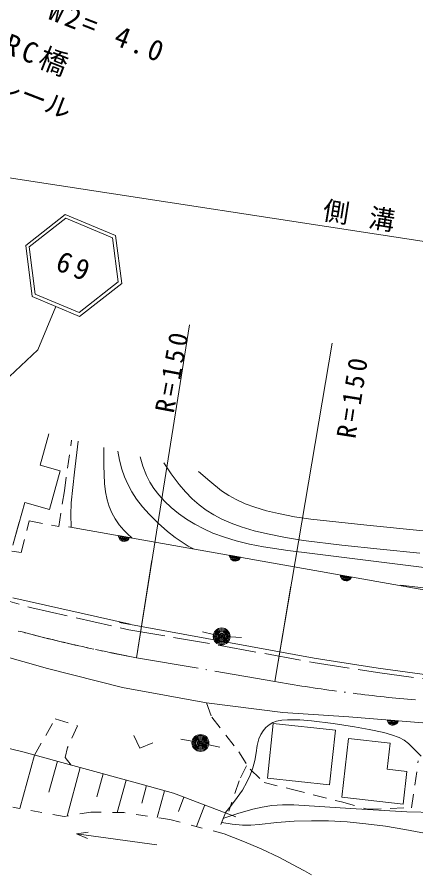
# Model space of a CAD drawing. Units: millimetres, scale not verified. Extents: x 40000 to 680000, y 20000 to 380000.
# Drawn here: x 402013 to 437177, y 238851 to 314481 of the extents above; entities that cross this region are included whole.
import ezdxf
from ezdxf.enums import TextEntityAlignment as Align

# ---------------------------------------------------------------- set-up
doc = ezdxf.new("R2010")
doc.units = ezdxf.units.MM
doc.header["$LTSCALE"] = 1000
for name, pattern in [('USER1', [7.000001, 5.508197, -0.688525, 0.114754, -0.688525]), ('USER2', [2, 1, -1]), ('USER3', [4, 3.2, -0.8]), ('USER4', [2, 1.2, -0.8])]:
    doc.linetypes.add(name, pattern=pattern)
for name, color, linetype, lineweight in [('S-BGD', 7, 'Continuous', 13), ('S-BGD-HTXT', 6, 'Continuous', 13), ('S-BMK-SRVR', 3, 'Continuous', 13)]:
    doc.layers.add(name, color=color, linetype=linetype, lineweight=lineweight)
doc.styles.add('ＭＳ ゴシック', font='')
doc.styles.get('ＭＳ ゴシック').set_extended_font_data('MS Gothic')

msp = doc.modelspace()

# ---------------------------------------------------------------- linework, layer by layer
at = {"layer": 'S-BGD'}
for p, q in [((402766, 294347), (406251, 297089)), ((406297, 296744), (403085, 294216)), ((410699, 295223), (406251, 297089)), ((410423, 295014), (406297, 296744)), ((410917, 291136), (410423, 295014)), ((410699, 295223), (411236, 291005)), ((403341, 289837), (402766, 294347)), ((403085, 294216), (403616, 290047)), ((407476, 288428), (410917, 291136)), ((411236, 291005), (407523, 288083)), ((403341, 289837), (407523, 288083)), ((403616, 290047), (407476, 288428)), ((405432, 288960), (403837, 285158)), ((385732, 268198), (403837, 285158)), ((404032, 274977), (404811, 277738)), ((407405, 277086), (407064, 274372)), ((409646, 276522), (409658, 274949)), ((410906, 276205), (411041, 275406)), ((411041, 275406), (411234, 274621)), ((412850, 275716), (413110, 274886)), ((405817, 274472), (404032, 274977)), ((409658, 274949), (409731, 273357)), ((411234, 274621), (411468, 273950)), ((413110, 274886), (413428, 274072)), ((414959, 275185), (415604, 274214)), ((404856, 271067), (405817, 274472)), ((407064, 274372), (406781, 271647)), ((411468, 273950), (411762, 273290)), ((413428, 274072), (413724, 273487)), ((415604, 274214), (416298, 273277)), ((418000, 274420), (418997, 273551)), ((409731, 273357), (409816, 272631)), ((411762, 273290), (412128, 272620)), ((413724, 273487), (414075, 272930)), ((416298, 273277), (416857, 272624)), ((418997, 273551), (420037, 272726)), ((409816, 272631), (409962, 271908)), ((412128, 272620), (412545, 271984)), ((414075, 272930), (414518, 272346)), ((414518, 272346), (415009, 271799)), ((416857, 272624), (417463, 272010)), ((420037, 272726), (420669, 272311)), ((420669, 272311), (421342, 271942)), ((401622, 267929), (402682, 271681)), ((402682, 271681), (404856, 271067)), ((406781, 271647), (406747, 270591)), ((409962, 271908), (410138, 271335)), ((412545, 271984), (413076, 271296)), ((415009, 271799), (415600, 271234)), ((417463, 272010), (418058, 271488)), ((421342, 271942), (422134, 271581)), ((422134, 271581), (422963, 271271)), ((410138, 271335), (410372, 270780)), ((410372, 270780), (410664, 270240)), ((413076, 271296), (413654, 270646)), ((415600, 271234), (416237, 270710)), ((418058, 271488), (418697, 271008)), ((418697, 271008), (419354, 270593)), ((422963, 271271), (423996, 270958)), ((423996, 270958), (425053, 270700)), ((406747, 270591), (406772, 269537)), ((410664, 270240), (411013, 269725)), ((413654, 270646), (414441, 269861)), ((416237, 270710), (416941, 270210)), ((416941, 270210), (417677, 269761)), ((419354, 270593), (420052, 270224)), ((420052, 270224), (420895, 269854)), ((425053, 270700), (426472, 270429)), ((426472, 270429), (427905, 270216)), ((427905, 270216), (432868, 269678)), ((401622, 267929), (402190, 269938)), ((406540, 269549), (445700, 262591)), ((406772, 269537), (406774, 269508)), ((411013, 269725), (411413, 269244)), ((414441, 269861), (415270, 269120)), ((417677, 269761), (418467, 269349)), ((418467, 269349), (419286, 268990)), ((420895, 269854), (421773, 269535)), ((421773, 269535), (422920, 269192)), ((432868, 269678), (437837, 269197)), ((410959, 268647), (410942, 268767)), ((410942, 268767), (411927, 268592)), ((411892, 268535), (410956, 268701)), ((411001, 268541), (410959, 268647)), ((410970, 268635), (411856, 268478)), ((411808, 268423), (410998, 268567)), ((411078, 268415), (411001, 268541)), ((411032, 268497), (411748, 268370)), ((411413, 269244), (411855, 268808)), ((411855, 268808), (412003, 268678)), ((411927, 268592), (411868, 268486)), ((412003, 268678), (412154, 268552)), ((415270, 269120), (415936, 268594)), ((415936, 268594), (416643, 268114)), ((419286, 268990), (420293, 268621)), ((420293, 268621), (421327, 268308)), ((422920, 269192), (424082, 268907)), ((424082, 268907), (425678, 268584)), ((425678, 268584), (427279, 268321)), ((411176, 268337), (411078, 268415)), ((411678, 268319), (411082, 268425)), ((411285, 268280), (411176, 268337)), ((411187, 268343), (411554, 268277)), ((411438, 268252), (411285, 268280)), ((411560, 268269), (411438, 268252)), ((411679, 268309), (411560, 268269)), ((411794, 268400), (411679, 268309)), ((411868, 268486), (411794, 268400)), ((416643, 268114), (417103, 267842)), ((417103, 267842), (417574, 267589)), ((421327, 268308), (422519, 268011)), ((422519, 268011), (423737, 267770)), ((423737, 267770), (425875, 267448)), ((427279, 268321), (430654, 267912)), ((430654, 267912), (434041, 267561)), ((420749, 266908), (420733, 267028)), ((420733, 267028), (421717, 266853)), ((425875, 267448), (428024, 267185)), ((428024, 267185), (432967, 266569)), ((434041, 267561), (437536, 267230)), ((413905, 266594), (412536, 257996)), ((421682, 266795), (420746, 266962)), ((420791, 266801), (420749, 266908)), ((420760, 266896), (421646, 266738)), ((421598, 266683), (420788, 266827)), ((420868, 266676), (420791, 266801)), ((420822, 266758), (421538, 266630)), ((420966, 266598), (420868, 266676)), ((421468, 266579), (420872, 266685)), ((421075, 266540), (420966, 266598)), ((420977, 266603), (421344, 266538)), ((421228, 266513), (421075, 266540)), ((421350, 266529), (421228, 266513)), ((421469, 266569), (421350, 266529)), ((421584, 266660), (421469, 266569)), ((421658, 266746), (421584, 266660)), ((421717, 266853), (421658, 266746)), ((432967, 266569), (437923, 265953)), ((430540, 265168), (430523, 265288)), ((430523, 265288), (431507, 265113)), ((431472, 265056), (430536, 265222)), ((430582, 265062), (430540, 265168)), ((430550, 265156), (431436, 264999)), ((431388, 264944), (430579, 265088)), ((430658, 264936), (430582, 265062)), ((430612, 265018), (431328, 264891)), ((430756, 264858), (430658, 264936)), ((431258, 264840), (430663, 264946)), ((430865, 264801), (430756, 264858)), ((430767, 264864), (431134, 264799)), ((431018, 264774), (430865, 264801)), ((431140, 264790), (431018, 264774)), ((431259, 264830), (431140, 264790)), ((431374, 264921), (431259, 264830)), ((431448, 265007), (431374, 264921)), ((431507, 265113), (431448, 265007)), ((426163, 264306), (424733, 255896)), ((435829, 264383), (439275, 264001)), ((401646, 263286), (411970, 260950)), ((386091, 262371), (404702, 257041)), ((411970, 260950), (411031, 261112)), ((411031, 261112), (428202, 257965)), ((419319, 260050), (418346, 260281)), ((419319, 260050), (418346, 260281)), ((420797, 259833), (421796, 259775)), ((420797, 259833), (421796, 259775)), ((428202, 257965), (433860, 257080)), ((404702, 257041), (411297, 255380)), ((433860, 257080), (438385, 256471)), ((411297, 255380), (418724, 254016)), ((418724, 254016), (425451, 253152)), ((425451, 253152), (431264, 252785)), ((431264, 252785), (439017, 252165)), ((423959, 251850), (423707, 251557)), ((424245, 252090), (423959, 251850)), ((424606, 252201), (424083, 247390)), ((424561, 252275), (424245, 252090)), ((424892, 252399), (424561, 252275)), ((430093, 251605), (424606, 252201)), ((425371, 252494), (424892, 252399)), ((425860, 252529), (425371, 252494)), ((426932, 252509), (425860, 252529)), ((427976, 252428), (426932, 252509)), ((429877, 252195), (427976, 252428)), ((431775, 251902), (429877, 252195)), ((433069, 251677), (431775, 251902)), ((434670, 252397), (434642, 252515)), ((434642, 252515), (435639, 252435)), ((435609, 252375), (434662, 252451)), ((434722, 252295), (434670, 252397)), ((434682, 252386), (435579, 252315)), ((435537, 252255), (434717, 252321)), ((434811, 252178), (434722, 252295)), ((434757, 252255), (435482, 252197)), ((434916, 252109), (434811, 252178)), ((435417, 252139), (434814, 252188)), ((435030, 252063), (434916, 252109)), ((434926, 252116), (435298, 252086)), ((435184, 252050), (435030, 252063)), ((435305, 252078), (435184, 252050)), ((435419, 252129), (435305, 252078)), ((435525, 252231), (435419, 252129)), ((435590, 252324), (435525, 252231)), ((435639, 252435), (435590, 252324)), ((394161, 251723), (402523, 249693)), ((412295, 251149), (412827, 250031)), ((423495, 251215), (423340, 250849)), ((423707, 251557), (423495, 251215)), ((429570, 246794), (430093, 251605)), ((434359, 251391), (433069, 251677)), ((435041, 251196), (434359, 251391)), ((435696, 250948), (435041, 251196)), ((412827, 250031), (413973, 250498)), ((417442, 250627), (416462, 250824)), ((423340, 250849), (423182, 250243)), ((431231, 250865), (430654, 245686)), ((434898, 250456), (431231, 250865)), ((434641, 248157), (434898, 250456)), ((436140, 250713), (435696, 250948)), ((436542, 250433), (436140, 250713)), ((437652, 249326), (436542, 250433)), ((402523, 249693), (412640, 246939)), ((418912, 250327), (419891, 250123)), ((423080, 249606), (422970, 248936)), ((423182, 250243), (423080, 249606)), ((403534, 249418), (402250, 244700)), ((405558, 248867), (404817, 246145)), ((422970, 248936), (422801, 248273)), ((407581, 248316), (406414, 244028)), ((422801, 248273), (422567, 247632)), ((436381, 247963), (434641, 248157)), ((409605, 247765), (409053, 245738)), ((422567, 247632), (422277, 247014)), ((424083, 247390), (429570, 246794)), ((436060, 245083), (436381, 247963)), ((411628, 247214), (410847, 244345)), ((412640, 246939), (415812, 246050)), ((413433, 246717), (413000, 245173)), ((422277, 247014), (421882, 246325)), ((415019, 246272), (414354, 243901)), ((415812, 246050), (421294, 243971)), ((421882, 246325), (421432, 245661)), ((416726, 245703), (416250, 244450)), ((421432, 245661), (420922, 244996)), ((430654, 245686), (436060, 245083)), ((418553, 245010), (417833, 243111)), ((420381, 244317), (419991, 243291)), ((420922, 244996), (420385, 244342)), ((421471, 244265), (422796, 244650)), ((422796, 244650), (423621, 244832)), ((423621, 244832), (424465, 244955)), ((424465, 244955), (425426, 245022)), ((425426, 245022), (426406, 245030)), ((426406, 245030), (431403, 244708)), ((431403, 244708), (436382, 244407)), ((436382, 244407), (439418, 244337)), ((420155, 243820), (421471, 244265)), ((424905, 243463), (426447, 243576)), ((426447, 243576), (427962, 243620)), ((427962, 243620), (429481, 243605)), ((429481, 243605), (431129, 243512)), ((420060, 243471), (420969, 243320)), ((420969, 243320), (421880, 243230)), ((421880, 243230), (422625, 243230)), ((422625, 243230), (423371, 243290)), ((423371, 243290), (424905, 243463)), ((431129, 243512), (432771, 243359)), ((432771, 243359), (434495, 243131)), ((434495, 243131), (436219, 242843)), ((436219, 242843), (438883, 242358)), ((407253, 242465), (408282, 242612)), ((414335, 241493), (407253, 242465)), ((408205, 242044), (407253, 242465)), ((420270, 242464), (421908, 241834)), ((421908, 241834), (423533, 241145)), ((423533, 241145), (425141, 240367)), ((425141, 240367), (426734, 239530)), ((426734, 239530), (427358, 239191)), ((427358, 239191), (427982, 238851))]:
    msp.add_line(p, q, dxfattribs=at)
at = {"layer": 'S-BGD', "linetype": 'USER4'}
for p, q in [((406181, 272727), (406804, 277178)), ((405688, 269560), (406181, 272727)), ((402358, 267264), (403078, 270067)), ((403078, 270067), (405688, 269560)), ((402358, 267264), (402984, 269700)), ((395609, 268365), (402358, 267264)), ((395609, 268365), (402358, 267264)), ((418724, 254016), (419175, 252749)), ((403534, 249418), (405369, 252616)), ((405369, 252616), (407335, 251991)), ((419175, 252749), (421562, 249688)), ((407335, 251991), (406454, 250078)), ((406454, 250078), (406248, 249192)), ((421562, 249688), (422557, 248160)), ((406248, 249192), (406773, 248528)), ((436782, 244774), (437392, 248906)), ((422227, 248476), (421590, 247148)), ((422557, 248160), (423790, 246986)), ((421590, 247148), (420674, 244474)), ((423790, 246986), (426193, 246401)), ((426193, 246401), (430623, 245278)), ((430623, 245278), (432907, 244639)), ((432907, 244639), (436782, 244774))]:
    msp.add_line(p, q, dxfattribs=at)
at = {"layer": 'S-BGD', "linetype": 'USER3'}
for p, q in [((395254, 264689), (403302, 262398)), ((403302, 262398), (411872, 260460)), ((411872, 260460), (419917, 259076)), ((419917, 259076), (428135, 257570)), ((428135, 257570), (433803, 256684)), ((433803, 256684), (438335, 256075))]:
    msp.add_line(p, q, dxfattribs=at)
at = {"layer": 'S-BGD', "linetype": 'USER1'}
msp.add_line((412536, 257996), (424733, 255896), dxfattribs=at)
at = {"layer": 'S-BGD', "linetype": 'USER2'}
for p, q in [((404199, 244353), (401641, 244809)), ((406157, 243984), (404199, 244353)), ((408512, 244389), (406157, 243984)), ((411422, 244334), (408512, 244389)), ((415487, 243734), (411422, 244334)), ((420270, 242464), (415487, 243734))]:
    msp.add_line(p, q, dxfattribs=at)
at = {"layer": 'S-BGD'}
for centre, radius in [((420049, 259877), 746), ((420049, 259877), 746), ((420049, 259877), 660), ((420049, 259877), 660), ((420049, 259877), 574), ((420049, 259877), 574), ((420049, 259877), 484), ((420049, 259877), 484), ((420049, 259877), 398), ((420049, 259877), 398), ((420049, 259877), 292), ((420049, 259877), 292), ((420049, 259877), 202), ((420049, 259877), 202), ((420049, 259877), 116), ((420049, 259877), 116), ((420049, 259877), 22.5), ((420049, 259877), 22.5), ((418178, 250480), 746), ((418178, 250480), 660), ((418178, 250480), 574), ((418178, 250480), 484), ((418178, 250480), 398), ((418178, 250480), 292), ((418178, 250480), 202), ((418178, 250480), 116), ((418178, 250480), 22.5)]:
    msp.add_circle(centre, radius, dxfattribs=at)
for centre, radius, start, end in [((439222, 400218), 144704, 255.35876, 255.40424), ((439222, 400218), 144704, 258.13043, 258.17584), ((450102, 401388), 147687, 262.51312, 262.55762)]:
    msp.add_arc(centre, radius, start, end, dxfattribs=at)
at = {"layer": 'S-BGD-HTXT'}
for p, q in [((400921, 300374), (480947, 288084)), ((417211, 287356), (412536, 257996)), ((429804, 285736), (424733, 255896))]:
    msp.add_line(p, q, dxfattribs=at)
at = {"layer": 'S-BMK-SRVR', "linetype": 'USER1'}
msp.add_line((412536, 257996), (424733, 255896), dxfattribs=at)
at = {"layer": 'S-BMK-SRVR'}
for centre, radius, start, end in [((439222, 400218), 144704, 255.14081, 257.32178), ((439222, 400218), 144704, 255.67682, 257.85779), ((439222, 400218), 144704, 257.59442, 257.63983), ((439222, 400218), 144704, 257.91248, 259.37299), ((439222, 400218), 144704, 258.44849, 259.37299), ((450102, 401388), 147687, 260.10907, 262.24597), ((450102, 401388), 147687, 260.10907, 262.24597), ((450102, 401388), 147687, 262.51312, 262.55762), ((450102, 401388), 147687, 262.82477, 264.96167), ((450102, 401388), 147687, 262.82477, 264.96167)]:
    msp.add_arc(centre, radius, start, end, dxfattribs=at)

# ---------------------------------------------------------------- texts
at = {"layer": 'S-BGD', "char_height": 1833, "attachment_point": 7, "style": 'ＭＳ ゴシック'}
for s, insert, rotation in [('\\T1.25;車道\u3000\u3000\u3000\u3000W2=\\~4.0', (387071, 321020), 338.6), ('\\T1.3;橋種\\~\\~\\~\\~\\~\\~RC橋', (385532, 317111), 338.6), ('\\T1.32;69', (405266, 292200), 338.9)]:
    msp.add_mtext(s, dxfattribs=dict(at, insert=insert, rotation=rotation))
at = {"layer": 'S-BGD-HTXT', "style": 'ＭＳ ゴシック'}
msp.add_text('ガードレール', height=1686, rotation=338.9, dxfattribs=at).set_placement((393357, 309922), align=Align.BOTTOM_LEFT)
at = {"layer": 'S-BGD-HTXT', "char_height": 1686, "attachment_point": 7, "style": 'ＭＳ ゴシック'}
for s, insert, rotation in [('\\T1.78;側溝', (428853, 296488), 350.8), ('\\T1.3;R=150', (415839, 279486), 79.4), ('\\T1.3;R=150', (431862, 277247), 81.1)]:
    msp.add_mtext(s, dxfattribs=dict(at, insert=insert, rotation=rotation))

doc.saveas('drawing.dxf')
